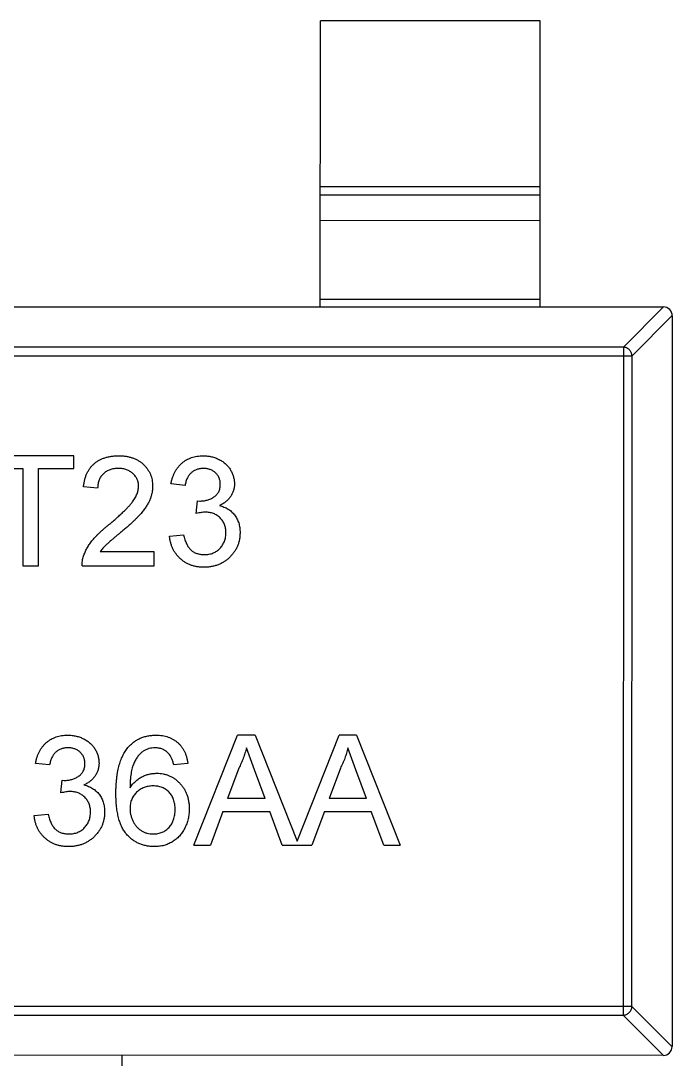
# Model space of a CAD drawing. Header units: millimetres. Extents: x 453.6 to 545.9, y 214.7 to 294.3.
# Drawn here: x 496.174 to 497.655, y 275.284 to 277.643 of the extents above; entities that cross this region are included whole.
import ezdxf

# ---------------------------------------------------------------- set-up
doc = ezdxf.new("R2010")
doc.units = ezdxf.units.MM
doc.header["$LTSCALE"] = 30.734
doc.layers.get('0').update_dxf_attribs({"linetype": 'CONTINUOUS'})

msp = doc.modelspace()

# ---------------------------------------------------------------- linework, layer by layer
at = {"linetype": 'Continuous'}
for p, q in [((496.8551, 276.9926), (496.8552, 277.6426)), ((497.3552, 277.6425), (496.8552, 277.6426)), ((497.3551, 276.9925), (497.3552, 277.6425)), ((496.8551, 277.2664), (497.3551, 277.2664)), ((497.3551, 277.2466), (496.8551, 277.2466)), ((497.3551, 277.1885), (496.8551, 277.1886)), ((496.8551, 277.0104), (497.3551, 277.0103)), ((494.6751, 276.993), (497.6351, 276.9925)), ((497.544, 276.901), (497.6354, 276.9925)), ((497.6551, 276.9728), (497.5637, 276.8813)), ((497.6551, 276.9725), (497.6548, 275.3125)), ((497.544, 276.901), (494.7662, 276.9015)), ((497.544, 276.901), (497.5437, 275.3839)), ((494.7465, 276.8818), (497.5637, 276.8813)), ((497.5634, 275.4036), (497.5637, 276.8813)), ((496.2945, 276.6545), (496.099, 276.6546)), ((496.2945, 276.6257), (496.2945, 276.6545)), ((496.099, 276.6257), (496.1791, 276.6257)), ((496.1791, 276.6257), (496.1791, 276.4045)), ((496.2143, 276.4045), (496.2144, 276.6257)), ((496.2144, 276.6257), (496.2945, 276.6257)), ((496.349, 276.5808), (496.3169, 276.584)), ((496.5477, 276.5872), (496.5156, 276.5904)), ((496.573, 276.5231), (496.5763, 276.5519)), ((496.5763, 276.5519), (496.5809, 276.5516)), ((496.5124, 276.4718), (496.5445, 276.475)), ((496.4771, 276.4365), (496.3548, 276.4366)), ((496.4771, 276.4045), (496.4771, 276.4365)), ((496.1791, 276.4045), (496.2143, 276.4045)), ((496.3137, 276.4045), (496.4771, 276.4045)), ((496.5678, 275.7699), (496.6671, 276.0198)), ((496.7069, 276.0198), (496.6671, 276.0198)), ((496.7069, 276.0198), (496.8023, 275.7793)), ((496.8023, 275.7793), (496.8979, 276.0198)), ((496.9377, 276.0198), (496.8979, 276.0198)), ((496.9377, 276.0198), (497.0369, 275.7698)), ((496.7054, 275.9413), (496.687, 275.991)), ((496.9361, 275.9413), (496.9178, 275.9909)), ((496.2399, 275.9526), (496.2078, 275.9558)), ((496.554, 275.9558), (496.5219, 275.9526)), ((496.6699, 275.9448), (496.6443, 275.8756)), ((496.9007, 275.9448), (496.8751, 275.8756)), ((496.7296, 275.8756), (496.7054, 275.9413)), ((496.9604, 275.8756), (496.9361, 275.9413)), ((496.2652, 275.8885), (496.2685, 275.9173)), ((496.2685, 275.9173), (496.2731, 275.917)), ((496.7296, 275.8756), (496.6443, 275.8756)), ((496.9604, 275.8756), (496.8751, 275.8756)), ((496.2046, 275.8372), (496.2367, 275.8404)), ((496.6337, 275.8468), (496.6052, 275.7698)), ((496.6337, 275.8468), (496.7403, 275.8467)), ((496.7687, 275.7698), (496.7403, 275.8467)), ((496.8645, 275.8467), (496.836, 275.7698)), ((496.8645, 275.8467), (496.971, 275.8467)), ((496.9995, 275.7698), (496.971, 275.8467)), ((496.5678, 275.7699), (496.6052, 275.7698)), ((496.7687, 275.7698), (496.836, 275.7698)), ((496.9995, 275.7698), (497.0369, 275.7698)), ((497.5634, 275.4036), (494.7462, 275.4041)), ((497.5634, 275.4036), (497.6548, 275.3121)), ((494.7659, 275.3844), (497.5437, 275.3839)), ((497.6351, 275.2925), (497.5437, 275.3839)), ((497.6348, 275.2925), (494.6748, 275.293)), ((496.4047, 274.6427), (496.4048, 275.2927))]:
    msp.add_line(p, q, dxfattribs=at)
for centre, start, end in [((497.6351, 276.9725), 359.9899, 89.9899), ((497.6348, 275.3125), 269.9899, 359.9899)]:
    msp.add_arc(centre, 0.02, start, end, dxfattribs=at)
for points, knots in [([(497.5637, 276.8813), (497.5636, 276.8839), (497.5624, 276.889), (497.558, 276.8954), (497.5516, 276.8998), (497.5465, 276.901), (497.544, 276.901)], [0, 0, 0, 0, 0.249032, 0.5, 0.750968, 1, 1, 1, 1]), ([(496.3169, 276.584), (496.3172, 276.5868), (496.3179, 276.5922), (496.3195, 276.6001), (496.3217, 276.6074), (496.3244, 276.6143), (496.3277, 276.6206), (496.3315, 276.6265), (496.336, 276.6317), (496.3409, 276.6365), (496.3463, 276.6408), (496.3523, 276.6445), (496.3587, 276.6476), (496.3655, 276.6501), (496.3727, 276.6521), (496.3804, 276.6535), (496.3886, 276.6543), (496.3942, 276.6544), (496.3971, 276.6545)], [0, 0, 0, 0, 0.070675, 0.137493, 0.201473, 0.262869, 0.32255, 0.380737, 0.43822, 0.495487, 0.553484, 0.611346, 0.670644, 0.731587, 0.794183, 0.859445, 0.928208, 1, 1, 1, 1]), ([(496.3971, 276.6545), (496.3999, 276.6544), (496.4056, 276.6544), (496.4138, 276.6534), (496.4215, 276.6518), (496.4288, 276.6497), (496.4357, 276.6469), (496.442, 276.6434), (496.4479, 276.6394), (496.4533, 276.6348), (496.4581, 276.6297), (496.4624, 276.6242), (496.4659, 276.6185), (496.4689, 276.6125), (496.4712, 276.6062), (496.4728, 276.5995), (496.4738, 276.5926), (496.4739, 276.5879), (496.474, 276.5855)], [0, 0, 0, 0, 0.074712, 0.145539, 0.213339, 0.278615, 0.342094, 0.40389, 0.465063, 0.526577, 0.587328, 0.64638, 0.704345, 0.761672, 0.819418, 0.878039, 0.937796, 1, 1, 1, 1]), ([(496.5156, 276.5904), (496.5161, 276.5929), (496.5171, 276.5977), (496.5191, 276.6047), (496.5216, 276.6113), (496.5245, 276.6175), (496.5278, 276.6232), (496.5316, 276.6285), (496.5358, 276.6333), (496.5404, 276.6378), (496.5454, 276.6417), (496.5507, 276.6451), (496.5563, 276.648), (496.5623, 276.6503), (496.5685, 276.6522), (496.575, 276.6535), (496.5818, 276.6543), (496.5864, 276.6544), (496.5888, 276.6545)], [0, 0, 0, 0, 0.071036, 0.139343, 0.204958, 0.268332, 0.330129, 0.390664, 0.450861, 0.510587, 0.570374, 0.629455, 0.687994, 0.747581, 0.807839, 0.870034, 0.93381, 1, 1, 1, 1]), ([(496.5888, 276.6545), (496.592, 276.6544), (496.5984, 276.6541), (496.6079, 276.6525), (496.6169, 276.6498), (496.6254, 276.646), (496.6333, 276.6414), (496.6403, 276.6359), (496.6463, 276.6296), (496.6511, 276.6225), (496.655, 276.615), (496.6578, 276.6072), (496.6595, 276.5991), (496.6598, 276.5936), (496.6599, 276.5909)], [0, 0, 0, 0, 0.092054, 0.181008, 0.26913, 0.357137, 0.443549, 0.526433, 0.607453, 0.688385, 0.767854, 0.845531, 0.922529, 1, 1, 1, 1]), ([(496.3963, 276.6257), (496.3946, 276.6256), (496.3912, 276.6255), (496.3862, 276.625), (496.3815, 276.6241), (496.3771, 276.6228), (496.3729, 276.6211), (496.369, 276.619), (496.3653, 276.6166), (496.3619, 276.6138), (496.3589, 276.6107), (496.3562, 276.6073), (496.354, 276.6035), (496.3522, 276.5995), (496.3508, 276.5953), (496.3497, 276.5907), (496.3491, 276.5858), (496.349, 276.5825), (496.349, 276.5808)], [0, 0, 0, 0, 0.070696, 0.138358, 0.20337, 0.2657, 0.327256, 0.386512, 0.445858, 0.505173, 0.56378, 0.622343, 0.680824, 0.739795, 0.800801, 0.864239, 0.930631, 1, 1, 1, 1]), ([(496.4419, 276.5852), (496.4419, 276.5866), (496.4418, 276.5893), (496.4412, 276.5934), (496.4403, 276.5973), (496.4388, 276.6009), (496.4371, 276.6045), (496.4348, 276.6078), (496.4323, 276.611), (496.4293, 276.614), (496.4261, 276.6168), (496.4225, 276.6191), (496.4188, 276.6212), (496.4148, 276.6228), (496.4105, 276.6241), (496.406, 276.625), (496.4012, 276.6255), (496.398, 276.6256), (496.3963, 276.6257)], [0, 0, 0, 0, 0.061762, 0.121174, 0.179421, 0.236843, 0.294322, 0.353191, 0.412721, 0.474522, 0.537057, 0.599591, 0.662367, 0.725246, 0.790316, 0.857724, 0.927232, 1, 1, 1, 1]), ([(496.5898, 276.6256), (496.5871, 276.6255), (496.5819, 276.6253), (496.5745, 276.6234), (496.5678, 276.6204), (496.5628, 276.6169), (496.5592, 276.6135), (496.5568, 276.6106), (496.5547, 276.6074), (496.5528, 276.604), (496.5511, 276.6002), (496.5496, 276.5961), (496.5485, 276.5918), (496.548, 276.5887), (496.5477, 276.5872)], [0, 0, 0, 0, 0.127797, 0.246795, 0.362284, 0.477652, 0.536237, 0.59559, 0.656344, 0.719085, 0.784349, 0.852876, 0.924551, 1, 1, 1, 1]), ([(496.6278, 276.5899), (496.6278, 276.5911), (496.6277, 276.5936), (496.6272, 276.5973), (496.6264, 276.6007), (496.6252, 276.604), (496.6237, 276.6071), (496.6218, 276.6101), (496.6197, 276.6129), (496.6172, 276.6155), (496.6145, 276.6179), (496.6115, 276.6199), (496.6083, 276.6217), (496.605, 276.6231), (496.6015, 276.6242), (496.5977, 276.625), (496.5938, 276.6256), (496.5911, 276.6256), (496.5898, 276.6256)], [0, 0, 0, 0, 0.065093, 0.127304, 0.188122, 0.247131, 0.306077, 0.365678, 0.426103, 0.487841, 0.550317, 0.611805, 0.672737, 0.734883, 0.79768, 0.862475, 0.929775, 1, 1, 1, 1]), ([(496.3747, 276.498), (496.3779, 276.5007), (496.3841, 276.5059), (496.3928, 276.5137), (496.4008, 276.5208), (496.4079, 276.5276), (496.4142, 276.5339), (496.4197, 276.5396), (496.4244, 276.5448), (496.4283, 276.5497), (496.4315, 276.5544), (496.4343, 276.5589), (496.4366, 276.5634), (496.4385, 276.5678), (496.4401, 276.5722), (496.4411, 276.5766), (496.4418, 276.5809), (496.4419, 276.5838), (496.4419, 276.5852)], [0, 0, 0, 0, 0.11141, 0.214526, 0.309417, 0.396087, 0.474284, 0.544374, 0.60642, 0.660582, 0.709794, 0.756451, 0.800767, 0.843168, 0.884295, 0.923885, 0.962359, 1, 1, 1, 1]), ([(496.474, 276.5855), (496.4739, 276.583), (496.4738, 276.578), (496.4727, 276.5706), (496.4708, 276.5633), (496.4684, 276.556), (496.465, 276.5486), (496.4608, 276.5411), (496.4556, 276.5334), (496.4506, 276.5269), (496.4459, 276.5214), (496.4417, 276.5169), (496.4369, 276.5122), (496.4317, 276.5069), (496.4257, 276.5014), (496.4192, 276.4955), (496.4121, 276.4893), (496.4071, 276.4851), (496.4046, 276.4829)], [0, 0, 0, 0, 0.057945, 0.116018, 0.174826, 0.234683, 0.296827, 0.364061, 0.436192, 0.51426, 0.556976, 0.604856, 0.657675, 0.715751, 0.77884, 0.847501, 0.921228, 1, 1, 1, 1]), ([(496.5809, 276.5516), (496.5839, 276.5517), (496.5897, 276.5519), (496.5981, 276.5537), (496.6061, 276.5566), (496.6122, 276.56), (496.6168, 276.5633), (496.6197, 276.5662), (496.6223, 276.5693), (496.6243, 276.5729), (496.6259, 276.5766), (496.627, 276.5808), (496.6277, 276.5852), (496.6278, 276.5883), (496.6278, 276.5899)], [0, 0, 0, 0, 0.129789, 0.254605, 0.378435, 0.50292, 0.565018, 0.624848, 0.683448, 0.742765, 0.802757, 0.86522, 0.930779, 1, 1, 1, 1]), ([(496.6599, 276.5909), (496.6598, 276.5883), (496.6595, 276.5832), (496.6579, 276.5757), (496.6551, 276.5686), (496.6514, 276.5619), (496.6465, 276.5556), (496.6406, 276.5501), (496.6336, 276.5452), (496.6284, 276.5426), (496.6257, 276.5413)], [0, 0, 0, 0, 0.121951, 0.240787, 0.35855, 0.479066, 0.601519, 0.727551, 0.859932, 1, 1, 1, 1]), ([(496.6257, 276.5413), (496.6275, 276.5409), (496.6311, 276.54), (496.6361, 276.5381), (496.6409, 276.536), (496.6454, 276.5336), (496.6495, 276.5307), (496.6534, 276.5275), (496.6569, 276.5239), (496.6602, 276.5201), (496.6632, 276.5159), (496.6657, 276.5115), (496.6678, 276.5068), (496.6697, 276.5019), (496.671, 276.4967), (496.6719, 276.4912), (496.6726, 276.4855), (496.6726, 276.4816), (496.6727, 276.4797)], [0, 0, 0, 0, 0.065828, 0.128938, 0.190858, 0.251186, 0.310974, 0.37005, 0.429672, 0.489507, 0.549975, 0.610075, 0.670915, 0.732909, 0.796711, 0.861825, 0.929892, 1, 1, 1, 1]), ([(496.5937, 276.5265), (496.5923, 276.5264), (496.5891, 276.5263), (496.5842, 276.5256), (496.5788, 276.5246), (496.575, 276.5236), (496.573, 276.5231)], [0, 0, 0, 0, 0.209403, 0.444401, 0.708272, 1, 1, 1, 1]), ([(496.6406, 276.4799), (496.6406, 276.4816), (496.6405, 276.4848), (496.6399, 276.4896), (496.6388, 276.4941), (496.6374, 276.4984), (496.6355, 276.5024), (496.6333, 276.5063), (496.6305, 276.5099), (496.6274, 276.5133), (496.6241, 276.5164), (496.6204, 276.5191), (496.6165, 276.5214), (496.6124, 276.5232), (496.608, 276.5247), (496.6035, 276.5257), (496.5987, 276.5263), (496.5954, 276.5264), (496.5937, 276.5265)], [0, 0, 0, 0, 0.067051, 0.13118, 0.193722, 0.254499, 0.314763, 0.375117, 0.436023, 0.498297, 0.560571, 0.621619, 0.681973, 0.742853, 0.804272, 0.867473, 0.932273, 1, 1, 1, 1]), ([(496.317, 276.4267), (496.3181, 276.4297), (496.3203, 276.4356), (496.3246, 276.4442), (496.3298, 276.4528), (496.3348, 276.4598), (496.3394, 276.4653), (496.3432, 276.4697), (496.3475, 276.4741), (496.3522, 276.4787), (496.3572, 276.4834), (496.3626, 276.4882), (496.3685, 276.4931), (496.3726, 276.4963), (496.3747, 276.498)], [0, 0, 0, 0, 0.100388, 0.204407, 0.310686, 0.422157, 0.480685, 0.543238, 0.6095, 0.679555, 0.753841, 0.831641, 0.913813, 1, 1, 1, 1]), ([(496.4046, 276.4829), (496.4024, 276.4811), (496.3982, 276.4777), (496.3923, 276.4728), (496.387, 276.4683), (496.3821, 276.4643), (496.378, 276.4607), (496.3743, 276.4577), (496.3714, 276.455), (496.3668, 276.4508), (496.3611, 276.445), (496.3569, 276.4393), (496.3548, 276.4366)], [0, 0, 0, 0, 0.1242, 0.23683, 0.339495, 0.431254, 0.511455, 0.581223, 0.640495, 0.688308, 0.850333, 1, 1, 1, 1]), ([(496.5902, 276.4013), (496.5875, 276.4013), (496.5824, 276.4014), (496.5748, 276.4024), (496.5676, 276.4039), (496.5607, 276.4061), (496.5541, 276.4088), (496.548, 276.4122), (496.5421, 276.4162), (496.5366, 276.4208), (496.5316, 276.4259), (496.5271, 276.4314), (496.5232, 276.4372), (496.5198, 276.4434), (496.5171, 276.45), (496.5149, 276.4569), (496.5133, 276.4642), (496.5127, 276.4692), (496.5124, 276.4718)], [0, 0, 0, 0, 0.067794, 0.133464, 0.196934, 0.258481, 0.319787, 0.380431, 0.44099, 0.502867, 0.564806, 0.625526, 0.685604, 0.746041, 0.807347, 0.869717, 0.93379, 1, 1, 1, 1]), ([(496.5445, 276.475), (496.5449, 276.4731), (496.5457, 276.4693), (496.5473, 276.464), (496.549, 276.459), (496.5511, 276.4546), (496.5531, 276.4504), (496.5555, 276.4468), (496.558, 276.4435), (496.5608, 276.4406), (496.5638, 276.4381), (496.567, 276.4359), (496.5705, 276.4341), (496.5742, 276.4327), (496.5781, 276.4315), (496.5823, 276.4307), (496.5867, 276.4302), (496.5898, 276.4301), (496.5913, 276.4301)], [0, 0, 0, 0, 0.082566, 0.15976, 0.233155, 0.301356, 0.365752, 0.426437, 0.484185, 0.539549, 0.593156, 0.647048, 0.701446, 0.757, 0.81384, 0.873058, 0.934963, 1, 1, 1, 1]), ([(496.6727, 276.4797), (496.6726, 276.477), (496.6725, 276.4717), (496.6713, 276.4639), (496.6695, 276.4565), (496.6669, 276.4493), (496.6637, 276.4425), (496.6596, 276.4359), (496.6548, 276.4298), (496.6493, 276.4239), (496.6434, 276.4186), (496.6369, 276.414), (496.6301, 276.41), (496.6228, 276.4068), (496.6152, 276.4043), (496.6072, 276.4025), (496.5988, 276.4015), (496.5931, 276.4013), (496.5902, 276.4013)], [0, 0, 0, 0, 0.063503, 0.124805, 0.18492, 0.244376, 0.303775, 0.364133, 0.425376, 0.488388, 0.551743, 0.61386, 0.67564, 0.737737, 0.800417, 0.864658, 0.930985, 1, 1, 1, 1]), ([(496.5913, 276.4301), (496.5931, 276.4301), (496.5967, 276.4302), (496.6019, 276.4309), (496.6068, 276.432), (496.6114, 276.4336), (496.6158, 276.4356), (496.6199, 276.4381), (496.6237, 276.441), (496.6272, 276.4444), (496.6303, 276.4481), (496.6331, 276.452), (496.6354, 276.4561), (496.6373, 276.4604), (496.6388, 276.465), (496.6398, 276.4698), (496.6405, 276.4748), (496.6406, 276.4782), (496.6406, 276.4799)], [0, 0, 0, 0, 0.069461, 0.135658, 0.19962, 0.261651, 0.322053, 0.38234, 0.443223, 0.50493, 0.56682, 0.6276, 0.687476, 0.747351, 0.808174, 0.870133, 0.933721, 1, 1, 1, 1]), ([(496.3137, 276.4045), (496.3137, 276.4064), (496.3137, 276.4102), (496.3143, 276.4158), (496.3153, 276.4214), (496.3165, 276.425), (496.317, 276.4267)], [0, 0, 0, 0, 0.252643, 0.50444, 0.750407, 1, 1, 1, 1]), ([(496.2078, 275.9558), (496.2083, 275.9583), (496.2093, 275.9632), (496.2113, 275.9702), (496.2138, 275.9768), (496.2167, 275.9829), (496.22, 275.9886), (496.2238, 275.9939), (496.228, 275.9988), (496.2326, 276.0032), (496.2376, 276.0072), (496.2429, 276.0106), (496.2485, 276.0135), (496.2545, 276.0158), (496.2607, 276.0177), (496.2672, 276.0189), (496.274, 276.0198), (496.2786, 276.0199), (496.281, 276.0199)], [0, 0, 0, 0, 0.071036, 0.139343, 0.204958, 0.268332, 0.330129, 0.390664, 0.450861, 0.510587, 0.570374, 0.629455, 0.687994, 0.747581, 0.807839, 0.870034, 0.93381, 1, 1, 1, 1]), ([(496.281, 276.0199), (496.2842, 276.0198), (496.2906, 276.0196), (496.3, 276.0179), (496.3091, 276.0152), (496.3176, 276.0115), (496.3255, 276.0069), (496.3325, 276.0014), (496.3385, 275.995), (496.3433, 275.988), (496.3472, 275.9805), (496.35, 275.9726), (496.3517, 275.9646), (496.352, 275.9591), (496.3521, 275.9563)], [0, 0, 0, 0, 0.092054, 0.181008, 0.26913, 0.357137, 0.443549, 0.526433, 0.607453, 0.688385, 0.767854, 0.845531, 0.922529, 1, 1, 1, 1]), ([(496.4178, 275.9915), (496.4198, 275.9938), (496.4238, 275.9982), (496.4306, 276.004), (496.4378, 276.0089), (496.4456, 276.0129), (496.454, 276.016), (496.4628, 276.0183), (496.4722, 276.0196), (496.4785, 276.0198), (496.4818, 276.0199)], [0, 0, 0, 0, 0.125625, 0.247619, 0.368528, 0.488104, 0.609878, 0.735382, 0.864448, 1, 1, 1, 1]), ([(496.4818, 276.0199), (496.4843, 276.0198), (496.4891, 276.0197), (496.4961, 276.0189), (496.5028, 276.0176), (496.5091, 276.0157), (496.5151, 276.0133), (496.5208, 276.0104), (496.5261, 276.0069), (496.5311, 276.0029), (496.5356, 275.9985), (496.5397, 275.9936), (496.5433, 275.9882), (496.5464, 275.9825), (496.5491, 275.9764), (496.5513, 275.9699), (496.5529, 275.963), (496.5536, 275.9582), (496.554, 275.9558)], [0, 0, 0, 0, 0.068499, 0.134572, 0.198208, 0.259784, 0.319951, 0.379508, 0.438814, 0.498497, 0.558182, 0.617438, 0.677522, 0.737959, 0.80033, 0.86409, 0.930622, 1, 1, 1, 1]), ([(496.2819, 275.9911), (496.2793, 275.991), (496.2741, 275.9908), (496.2667, 275.9889), (496.2599, 275.9859), (496.255, 275.9823), (496.2514, 275.9789), (496.249, 275.9761), (496.2469, 275.9729), (496.245, 275.9694), (496.2433, 275.9656), (496.2418, 275.9616), (496.2407, 275.9572), (496.2402, 275.9542), (496.2399, 275.9526)], [0, 0, 0, 0, 0.127797, 0.246795, 0.362284, 0.477652, 0.536237, 0.59559, 0.656344, 0.719085, 0.784349, 0.852876, 0.924551, 1, 1, 1, 1]), ([(496.32, 275.9553), (496.32, 275.9566), (496.3199, 275.959), (496.3194, 275.9627), (496.3186, 275.9661), (496.3174, 275.9694), (496.3159, 275.9726), (496.314, 275.9755), (496.3119, 275.9784), (496.3094, 275.9809), (496.3067, 275.9833), (496.3037, 275.9854), (496.3005, 275.9872), (496.2972, 275.9885), (496.2936, 275.9897), (496.2899, 275.9905), (496.286, 275.991), (496.2833, 275.991), (496.2819, 275.9911)], [0, 0, 0, 0, 0.065093, 0.127304, 0.188122, 0.247131, 0.306077, 0.365678, 0.426103, 0.487841, 0.550317, 0.611805, 0.672737, 0.734883, 0.79768, 0.862475, 0.929775, 1, 1, 1, 1]), ([(496.3905, 275.8869), (496.3905, 275.8899), (496.3905, 275.8957), (496.3909, 275.9042), (496.3914, 275.9124), (496.3922, 275.9203), (496.3931, 275.928), (496.3943, 275.9352), (496.3957, 275.9423), (496.3973, 275.9489), (496.3991, 275.9553), (496.4011, 275.9614), (496.4033, 275.9672), (496.4058, 275.9727), (496.4084, 275.9779), (496.4113, 275.9827), (496.4144, 275.9873), (496.4166, 275.9901), (496.4178, 275.9915)], [0, 0, 0, 0, 0.080034, 0.157854, 0.232564, 0.304731, 0.374384, 0.441663, 0.506048, 0.568692, 0.628715, 0.687238, 0.743227, 0.797567, 0.850239, 0.901629, 0.951067, 1, 1, 1, 1]), ([(496.4797, 275.991), (496.4773, 275.9909), (496.4725, 275.9908), (496.4655, 275.9893), (496.4588, 275.987), (496.4545, 275.9848), (496.4524, 275.9836)], [0, 0, 0, 0, 0.252584, 0.499095, 0.747119, 1, 1, 1, 1]), ([(496.5104, 275.9782), (496.5093, 275.9792), (496.5073, 275.9812), (496.5039, 275.9839), (496.5003, 275.9861), (496.4965, 275.9879), (496.4926, 275.9893), (496.4885, 275.9903), (496.4841, 275.9909), (496.4812, 275.991), (496.4797, 275.991)], [0, 0, 0, 0, 0.128545, 0.252818, 0.375212, 0.497113, 0.618546, 0.742222, 0.869458, 1, 1, 1, 1]), ([(496.687, 275.991), (496.686, 275.987), (496.6841, 275.9791), (496.6801, 275.9675), (496.6755, 275.956), (496.6718, 275.9485), (496.6699, 275.9448)], [0, 0, 0, 0, 0.247294, 0.495608, 0.746359, 1, 1, 1, 1]), ([(496.9178, 275.9909), (496.9168, 275.987), (496.9149, 275.9791), (496.9109, 275.9674), (496.9063, 275.9559), (496.9026, 275.9485), (496.9007, 275.9448)], [0, 0, 0, 0, 0.247294, 0.495608, 0.746359, 1, 1, 1, 1]), ([(496.4524, 275.9836), (496.4503, 275.9819), (496.446, 275.9783), (496.4404, 275.9718), (496.4354, 275.9641), (496.4317, 275.957), (496.4291, 275.9506), (496.4275, 275.9451), (496.426, 275.9391), (496.4248, 275.9324), (496.4239, 275.9252), (496.4231, 275.9175), (496.4227, 275.9091), (496.4226, 275.9034), (496.4226, 275.9004)], [0, 0, 0, 0, 0.088609, 0.181893, 0.280787, 0.38702, 0.444107, 0.506454, 0.574396, 0.647656, 0.726426, 0.811458, 0.90278, 1, 1, 1, 1]), ([(496.5219, 275.9526), (496.5212, 275.9553), (496.5199, 275.9605), (496.5172, 275.9675), (496.5142, 275.9735), (496.5116, 275.9767), (496.5104, 275.9782)], [0, 0, 0, 0, 0.299802, 0.564331, 0.796204, 1, 1, 1, 1]), ([(496.2731, 275.917), (496.2761, 275.9171), (496.2819, 275.9173), (496.2903, 275.9192), (496.2983, 275.922), (496.3044, 275.9255), (496.309, 275.9287), (496.3119, 275.9316), (496.3145, 275.9347), (496.3165, 275.9383), (496.3181, 275.9421), (496.3192, 275.9462), (496.3199, 275.9507), (496.32, 275.9537), (496.32, 275.9553)], [0, 0, 0, 0, 0.129789, 0.254605, 0.378435, 0.50292, 0.565018, 0.624848, 0.683448, 0.742765, 0.802757, 0.86522, 0.930779, 1, 1, 1, 1]), ([(496.3521, 275.9563), (496.3519, 275.9537), (496.3517, 275.9486), (496.3501, 275.9411), (496.3473, 275.934), (496.3436, 275.9273), (496.3387, 275.9211), (496.3328, 275.9155), (496.3258, 275.9106), (496.3206, 275.9081), (496.3179, 275.9068)], [0, 0, 0, 0, 0.121951, 0.240787, 0.35855, 0.479066, 0.601519, 0.727551, 0.859932, 1, 1, 1, 1]), ([(496.4226, 275.9004), (496.4244, 275.903), (496.4281, 275.9082), (496.4347, 275.915), (496.4418, 275.9208), (496.4495, 275.9254), (496.4577, 275.9289), (496.466, 275.9315), (496.4746, 275.933), (496.4804, 275.9332), (496.4833, 275.9333)], [0, 0, 0, 0, 0.13549, 0.265229, 0.390778, 0.51542, 0.638317, 0.759642, 0.878902, 1, 1, 1, 1]), ([(496.4833, 275.9333), (496.4858, 275.9333), (496.4908, 275.9331), (496.4981, 275.9321), (496.5051, 275.9302), (496.5118, 275.9278), (496.5182, 275.9245), (496.5244, 275.9207), (496.5302, 275.916), (496.5357, 275.9108), (496.5407, 275.9049), (496.5452, 275.8986), (496.5489, 275.8919), (496.5519, 275.8847), (496.5543, 275.8772), (496.556, 275.8692), (496.557, 275.8608), (496.5571, 275.8551), (496.5572, 275.8522)], [0, 0, 0, 0, 0.061347, 0.121203, 0.179863, 0.238152, 0.296252, 0.35519, 0.415676, 0.478379, 0.541524, 0.603977, 0.666513, 0.729491, 0.79371, 0.859736, 0.928449, 1, 1, 1, 1]), ([(496.3179, 275.9068), (496.3197, 275.9063), (496.3233, 275.9054), (496.3283, 275.9036), (496.3331, 275.9014), (496.3376, 275.899), (496.3417, 275.8961), (496.3456, 275.8929), (496.3491, 275.8894), (496.3524, 275.8855), (496.3554, 275.8814), (496.3579, 275.8769), (496.36, 275.8722), (496.3619, 275.8673), (496.3632, 275.8621), (496.3641, 275.8567), (496.3647, 275.851), (496.3648, 275.8471), (496.3649, 275.8451)], [0, 0, 0, 0, 0.065828, 0.128938, 0.190858, 0.251186, 0.310974, 0.37005, 0.429672, 0.489507, 0.549975, 0.610075, 0.670915, 0.732909, 0.796711, 0.861825, 0.929892, 1, 1, 1, 1]), ([(496.4744, 275.9045), (496.4727, 275.9045), (496.4692, 275.9044), (496.4641, 275.9036), (496.4591, 275.9026), (496.4544, 275.901), (496.4499, 275.899), (496.4455, 275.8965), (496.4415, 275.8936), (496.4376, 275.8903), (496.434, 275.8866), (496.4309, 275.8826), (496.4284, 275.8783), (496.4262, 275.8738), (496.4246, 275.8689), (496.4234, 275.8638), (496.4227, 275.8584), (496.4226, 275.8547), (496.4226, 275.8529)], [0, 0, 0, 0, 0.064812, 0.127718, 0.189086, 0.249562, 0.309738, 0.370215, 0.431085, 0.493911, 0.55657, 0.617553, 0.678119, 0.739063, 0.801665, 0.864956, 0.93089, 1, 1, 1, 1]), ([(496.5251, 275.8512), (496.5251, 275.8532), (496.525, 275.8571), (496.5243, 275.8628), (496.5233, 275.8683), (496.5218, 275.8733), (496.5199, 275.8781), (496.5175, 275.8825), (496.5148, 275.8866), (496.5116, 275.8903), (496.508, 275.8936), (496.5041, 275.8965), (496.5, 275.899), (496.4955, 275.901), (496.4906, 275.9026), (496.4855, 275.9037), (496.4801, 275.9044), (496.4763, 275.9045), (496.4744, 275.9045)], [0, 0, 0, 0, 0.072229, 0.141252, 0.207439, 0.270245, 0.331238, 0.391254, 0.450152, 0.509008, 0.567734, 0.625726, 0.683708, 0.742407, 0.803094, 0.865865, 0.931379, 1, 1, 1, 1]), ([(496.2859, 275.8919), (496.2845, 275.8919), (496.2813, 275.8918), (496.2764, 275.891), (496.271, 275.89), (496.2672, 275.889), (496.2652, 275.8885)], [0, 0, 0, 0, 0.209403, 0.444401, 0.708272, 1, 1, 1, 1]), ([(496.3328, 275.8454), (496.3328, 275.847), (496.3327, 275.8503), (496.3321, 275.855), (496.331, 275.8595), (496.3296, 275.8638), (496.3277, 275.8679), (496.3255, 275.8718), (496.3227, 275.8754), (496.3196, 275.8788), (496.3163, 275.8819), (496.3126, 275.8845), (496.3087, 275.8868), (496.3046, 275.8887), (496.3002, 275.8901), (496.2957, 275.8912), (496.2909, 275.8918), (496.2876, 275.8919), (496.2859, 275.8919)], [0, 0, 0, 0, 0.067051, 0.13118, 0.193722, 0.254499, 0.314763, 0.375117, 0.436023, 0.498297, 0.560571, 0.621619, 0.681973, 0.742853, 0.804272, 0.867473, 0.932273, 1, 1, 1, 1]), ([(496.4781, 275.7667), (496.475, 275.7668), (496.4688, 275.7669), (496.4597, 275.7682), (496.4511, 275.7705), (496.4429, 275.7735), (496.4352, 275.7774), (496.4279, 275.7823), (496.4211, 275.788), (496.4147, 275.7946), (496.4089, 275.8023), (496.404, 275.8111), (496.3998, 275.821), (496.3964, 275.832), (496.3937, 275.8441), (496.3919, 275.8574), (496.3907, 275.8718), (496.3906, 275.8818), (496.3905, 275.8869)], [0, 0, 0, 0, 0.056157, 0.110133, 0.162537, 0.213912, 0.265146, 0.31651, 0.369179, 0.423123, 0.479276, 0.538691, 0.601978, 0.670125, 0.74365, 0.82281, 0.908261, 1, 1, 1, 1]), ([(496.4226, 275.8529), (496.4226, 275.8504), (496.4228, 275.8454), (496.4242, 275.838), (496.4264, 275.8307), (496.4294, 275.8238), (496.4332, 275.8173), (496.4376, 275.8116), (496.4427, 275.8067), (496.4483, 275.8026), (496.4545, 275.7994), (496.4611, 275.7971), (496.4683, 275.7958), (496.4732, 275.7956), (496.4757, 275.7955)], [0, 0, 0, 0, 0.086177, 0.171222, 0.257573, 0.34515, 0.431508, 0.513644, 0.593539, 0.672806, 0.752058, 0.831493, 0.913823, 1, 1, 1, 1]), ([(496.4757, 275.7955), (496.4775, 275.7956), (496.481, 275.7957), (496.4861, 275.7964), (496.4909, 275.7975), (496.4956, 275.7992), (496.4999, 275.8013), (496.504, 275.8039), (496.5079, 275.8069), (496.5114, 275.8104), (496.5146, 275.8143), (496.5174, 275.8186), (496.5199, 275.8232), (496.5217, 275.8282), (496.5232, 275.8335), (496.5244, 275.8391), (496.525, 275.845), (496.5251, 275.8491), (496.5251, 275.8512)], [0, 0, 0, 0, 0.063965, 0.124854, 0.184383, 0.242748, 0.2999, 0.357059, 0.415719, 0.475258, 0.535508, 0.596291, 0.657728, 0.721052, 0.786261, 0.853834, 0.925318, 1, 1, 1, 1]), ([(496.5572, 275.8522), (496.557, 275.8483), (496.5568, 275.8407), (496.5548, 275.8295), (496.5516, 275.8186), (496.5478, 275.8101), (496.5443, 275.8035), (496.5414, 275.7989), (496.5382, 275.7946), (496.5349, 275.7905), (496.5311, 275.7868), (496.5273, 275.7833), (496.5231, 275.7802), (496.5188, 275.7774), (496.5142, 275.7749), (496.5095, 275.7727), (496.5047, 275.7708), (496.4996, 275.7693), (496.4945, 275.7681), (496.4892, 275.7673), (496.4837, 275.7667), (496.48, 275.7667), (496.4781, 275.7667)], [0, 0, 0, 0, 0.088899, 0.17544, 0.261633, 0.34801, 0.390819, 0.432814, 0.473776, 0.514166, 0.554107, 0.594121, 0.63362, 0.673585, 0.71348, 0.75336, 0.792891, 0.833007, 0.873643, 0.914893, 0.95695, 1, 1, 1, 1]), ([(496.2824, 275.7667), (496.2797, 275.7667), (496.2746, 275.7668), (496.267, 275.7679), (496.2598, 275.7693), (496.2529, 275.7715), (496.2463, 275.7742), (496.2401, 275.7777), (496.2343, 275.7817), (496.2288, 275.7863), (496.2238, 275.7913), (496.2193, 275.7968), (496.2154, 275.8027), (496.212, 275.8089), (496.2093, 275.8154), (496.2071, 275.8224), (496.2055, 275.8297), (496.2049, 275.8347), (496.2046, 275.8372)], [0, 0, 0, 0, 0.067794, 0.133464, 0.196934, 0.258481, 0.319787, 0.380431, 0.44099, 0.502867, 0.564806, 0.625526, 0.685604, 0.746041, 0.807347, 0.869717, 0.93379, 1, 1, 1, 1]), ([(496.2367, 275.8404), (496.2371, 275.8385), (496.2379, 275.8348), (496.2395, 275.8294), (496.2412, 275.8245), (496.2433, 275.82), (496.2453, 275.8159), (496.2477, 275.8122), (496.2502, 275.8089), (496.253, 275.806), (496.256, 275.8036), (496.2592, 275.8014), (496.2627, 275.7996), (496.2664, 275.7981), (496.2703, 275.797), (496.2745, 275.7961), (496.2789, 275.7956), (496.282, 275.7956), (496.2835, 275.7955)], [0, 0, 0, 0, 0.082566, 0.15976, 0.233155, 0.301356, 0.365752, 0.426437, 0.484185, 0.539549, 0.593156, 0.647048, 0.701446, 0.757, 0.81384, 0.873058, 0.934963, 1, 1, 1, 1]), ([(496.3649, 275.8451), (496.3648, 275.8424), (496.3647, 275.8371), (496.3635, 275.8294), (496.3617, 275.8219), (496.3591, 275.8148), (496.3558, 275.8079), (496.3518, 275.8014), (496.347, 275.7952), (496.3415, 275.7894), (496.3356, 275.784), (496.3291, 275.7794), (496.3223, 275.7755), (496.315, 275.7723), (496.3074, 275.7698), (496.2994, 275.768), (496.291, 275.7669), (496.2853, 275.7668), (496.2824, 275.7667)], [0, 0, 0, 0, 0.063503, 0.124805, 0.18492, 0.244376, 0.303775, 0.364133, 0.425376, 0.488388, 0.551743, 0.61386, 0.67564, 0.737737, 0.800417, 0.864658, 0.930985, 1, 1, 1, 1]), ([(496.2835, 275.7955), (496.2853, 275.7956), (496.2889, 275.7956), (496.2941, 275.7964), (496.299, 275.7974), (496.3036, 275.7991), (496.308, 275.8011), (496.3121, 275.8035), (496.3159, 275.8064), (496.3194, 275.8098), (496.3225, 275.8135), (496.3253, 275.8174), (496.3276, 275.8215), (496.3295, 275.8259), (496.331, 275.8305), (496.332, 275.8352), (496.3327, 275.8402), (496.3328, 275.8436), (496.3328, 275.8454)], [0, 0, 0, 0, 0.069461, 0.135658, 0.19962, 0.261651, 0.322053, 0.38234, 0.443223, 0.50493, 0.56682, 0.6276, 0.687476, 0.747351, 0.808174, 0.870133, 0.933721, 1, 1, 1, 1]), ([(497.5437, 275.3839), (497.5462, 275.384), (497.5513, 275.3851), (497.5578, 275.3895), (497.5622, 275.396), (497.5633, 275.4011), (497.5634, 275.4036)], [0, 0, 0, 0, 0.249032, 0.5, 0.750968, 1, 1, 1, 1])]:
    msp.add_open_spline(points, degree=3, knots=knots, dxfattribs=at)

doc.saveas('drawing.dxf')
